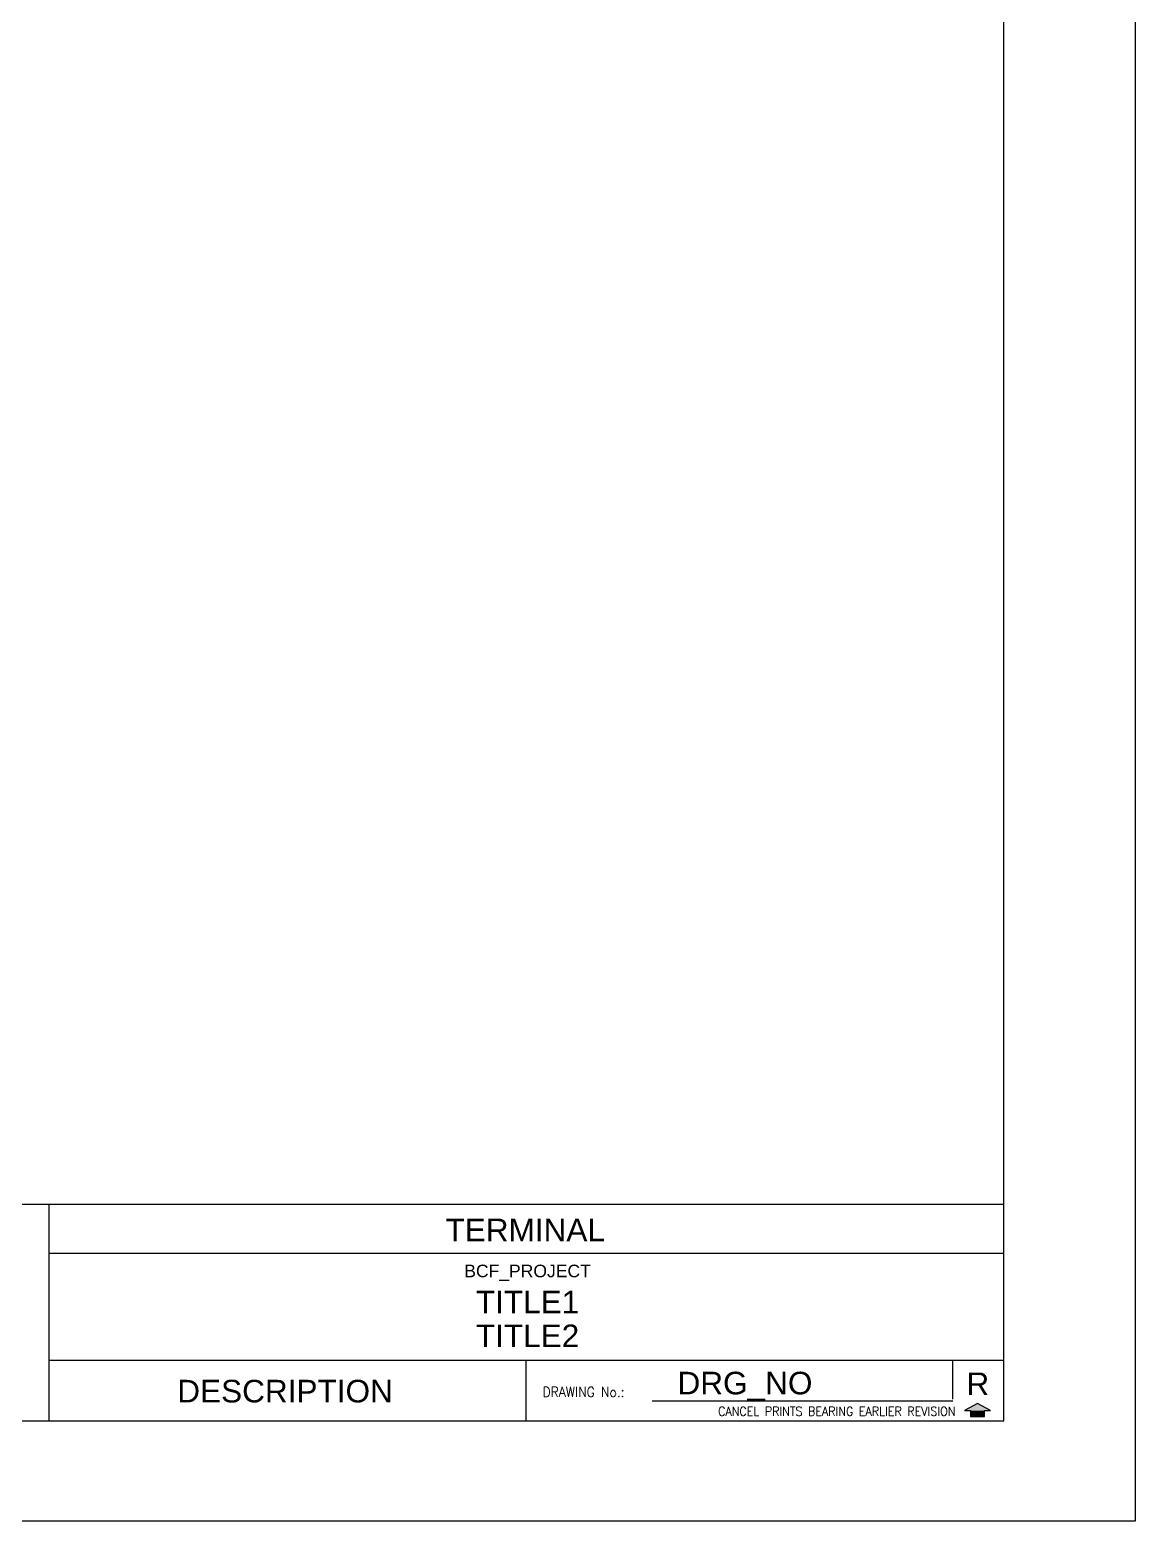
# Model space of a CAD drawing. Extents: x 0 to 841, y 0 to 594.
# Drawn here: x 620.7 to 841, y 0 to 297 of the extents above; entities that cross this region are included whole.
import ezdxf
from ezdxf.enums import TextEntityAlignment as Align

# ---------------------------------------------------------------- set-up
doc = ezdxf.new("R2010")
doc.units = 0
doc.header["$LTSCALE"] = 0.375
doc.header["$MEASUREMENT"] = 0
doc.layers.add('BORDER', color=4, linetype='CONTINUOUS')
doc.layers.add('Non-Plot', color=7, linetype='CONTINUOUS', plot=False)
doc.styles.add('BCF BORDER1', font='ROMANS.shx', dxfattribs={"width": 0.9})
doc.styles.add('bcfs', font='arial_0.ttf', dxfattribs={"height": 4.5})

msp = doc.modelspace()

# ---------------------------------------------------------------- linework, layer by layer
at = {"layer": 'BORDER', "color": 4}
for p, q in [((43.8, 63.13), (814.8, 63.13)), ((624.49, 63.13), (624.49, 20)), ((624.49, 53.35), (814.8, 53.35)), ((814.8, 32.03), (624.49, 32.03)), ((719.64, 20), (719.64, 32.03))]:
    msp.add_line(p, q, dxfattribs=at)
at = {"layer": 'BORDER', "color": 1}
for p, q in [((804.66, 24.32), (804.66, 32.03)), ((744.73, 23.98), (804.69, 23.98))]:
    msp.add_line(p, q, dxfattribs=at)
at = {"layer": 'BORDER', "color": 4}
msp.add_lwpolyline([(43.8, 20), (814.8, 20), (814.8, 574), (43.8, 574)], close=True, dxfattribs=at)
at = {"layer": 'BORDER', "color": 1}
msp.add_lwpolyline([(807, 22.02), (808.17, 22.02), (808.17, 20.85), (810.98, 20.85), (810.98, 22.02), (812.15, 22.02), (809.58, 23.43)], close=True, dxfattribs=at)
for points in [[(809.58, 23.43), (807, 22.02), (812.15, 22.02)], [(808.17, 22.02), (808.17, 20.85), (810.98, 22.02), (810.98, 20.85)]]:
    msp.add_solid(points, dxfattribs=at)
at = {"layer": 'Non-Plot'}
msp.add_lwpolyline([(841, 0), (0, 0), (0, 594), (841, 594)], close=True, dxfattribs=at)

# ---------------------------------------------------------------- texts
at = {"layer": 'BORDER', "color": 1, "style": 'BCF BORDER1', "width": 0.9}
msp.add_text('DRAWING No.:', height=2, dxfattribs=at).set_placement((722.89, 24.73))
msp.add_text('CANCEL PRINTS BEARING EARLIER REVISION', height=1.8, dxfattribs=at).set_placement((805.17, 20.98), align=Align.RIGHT)
at = {"layer": 'BORDER', "color": 3, "style": 'bcfs'}
for tag, text, p in [('TERMINAL', 'TERMINAL', (719.44, 57.99)), ('TITLE1', 'TITLE', (719.9, 43.65)), ('TITLE2', 'TITLE', (719.9, 36.94)), ('DESCRIPTION', 'DESCRIPTION', (671.58, 25.9))]:
    msp.add_attdef(tag, text=text, height=4.5, dxfattribs=at).set_placement(p, align=Align.MIDDLE)
at = {"layer": 'BORDER', "color": 2, "style": 'bcfs'}
msp.add_attdef('BCF_PROJECT', text='BCF PROJECT NO', height=2.5, dxfattribs=at).set_placement((719.9, 49.49), align=Align.MIDDLE)
at = {"layer": 'BORDER', "color": 3, "style": 'bcfs'}
msp.add_attdef('DRG_NO', (749.79, 25.25), 'DRW_NO', height=4.5, dxfattribs=at)
at = {"layer": 'BORDER', "color": 3, "style": 'bcfs', "flags": 12}
msp.add_attdef('R', text='', height=4.5, dxfattribs=at).set_placement((809.64, 25.1), align=Align.CENTER)

doc.saveas('drawing.dxf')
